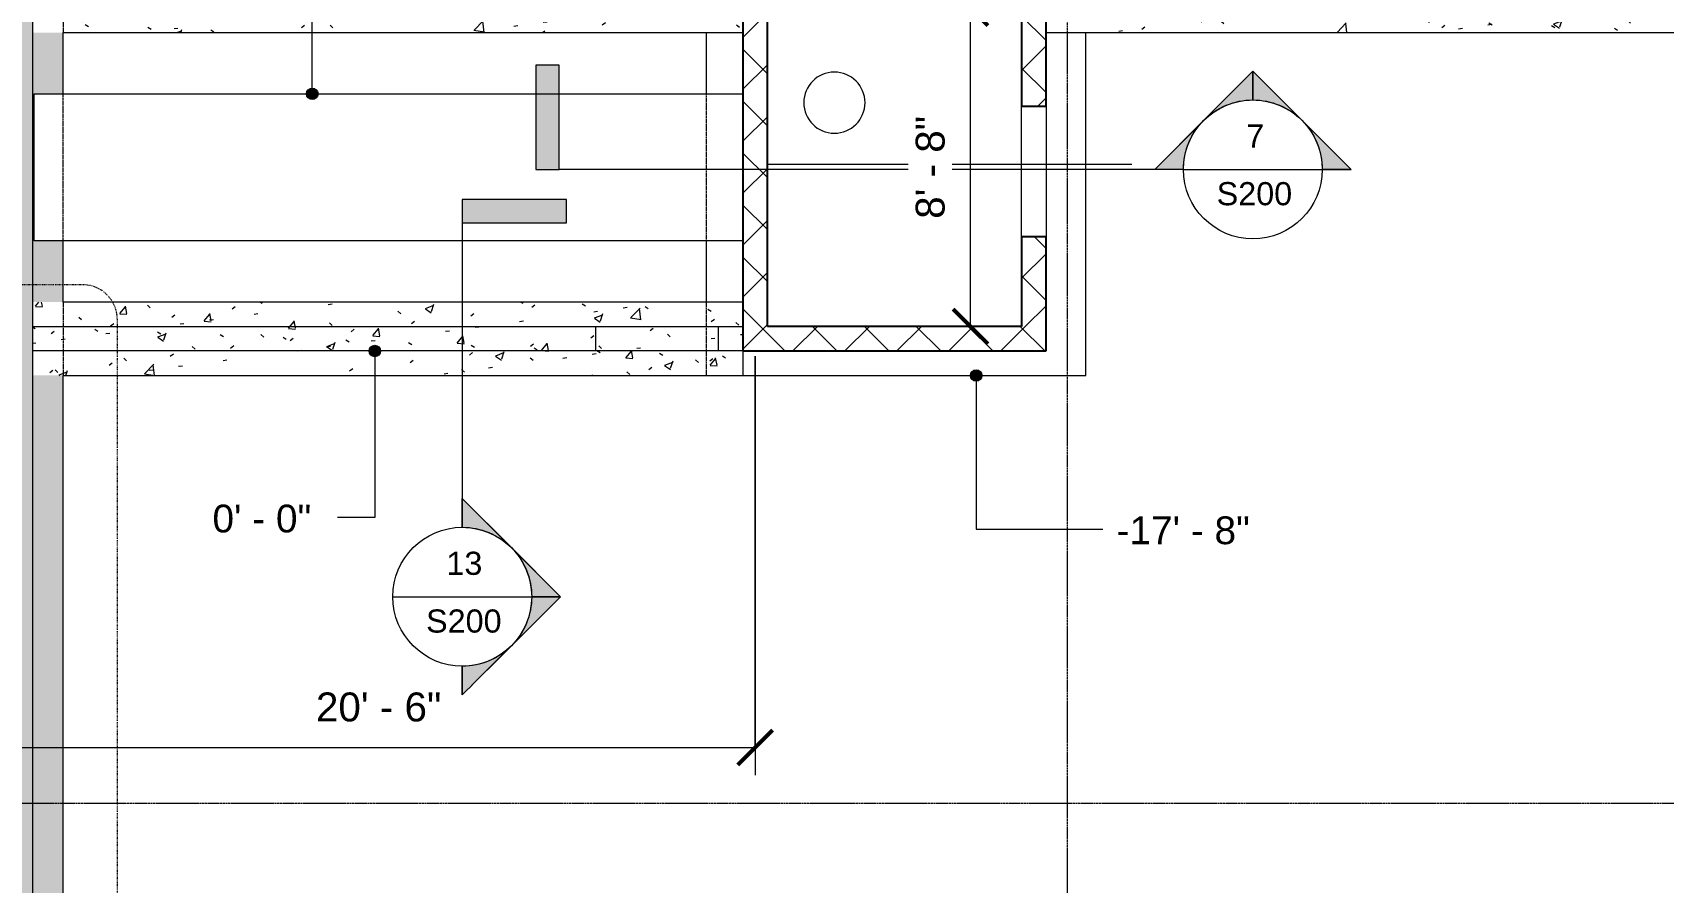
# Model space of a CAD drawing. Header units: inches. Extents: x -4143 to -1685, y 9660 to 12417.
# Drawn here: x -3819 to -3287, y 11257 to 11535 of the extents above; entities that cross this region are included whole.
import ezdxf

# ---------------------------------------------------------------- set-up
doc = ezdxf.new("R2010")
doc.units = ezdxf.units.IN
doc.header["$MEASUREMENT"] = 0
for name, pattern in [('Línea de rejilla', [0.875, 0.5, -0.125, 0.125, -0.125]), ('Trazo', [0.25, 0.125, -0.125]), ('Trazo punto', [0.625, 0.25, -0.1875, 0, -0.1875])]:
    doc.linetypes.add(name, pattern=pattern)
for name, color, linetype, lineweight in [('A-ANNO-DIMS', 211, 'Continuous', 9), ('A-ANNO-DIMS-96', 211, 'Continuous', 9), ('A-ANNO-SYMB', 150, 'Continuous', 9), ('A-DETL-THIN', 151, 'Continuous', 9), ('A-FLOR', 192, 'Continuous', 9), ('A-FLOR-HDLN', 190, 'Trazo', 18), ('A-WALL', 113, 'Continuous', 9), ('A-WALL-PATT', 111, 'Continuous', 25), ('G-ANNO-DIMS', 111, 'Continuous', 9), ('G-ANNO-SYMB', 111, 'Continuous', 9), ('S-BEAM', 12, 'Continuous', 9), ('S-BEAM-IDEN', 2, 'Continuous', 9), ('S-FNDN', 32, 'Continuous', 9), ('S-FNDN-HDLN', 4, 'Trazo', 9), ('S-GRID', 1, 'Continuous', 9)]:
    doc.layers.add(name, color=color, linetype=linetype, lineweight=lineweight)
doc.styles.add('Arial', font='arial.ttf', dxfattribs={"height": 9.448819})
doc.styles.add('Arial_3', font='arial.ttf', dxfattribs={"height": 9.070866})
doc.styles.add('Arial_5', font='arial.ttf', dxfattribs={"height": 7.559055})
doc.dimstyles.new('Diagonal_-_Arial_2_5_rounding', dxfattribs={"dimscale": 12, "dimtxt": 9.640246, "dimasz": 0.944882, "dimexe": 0.755906, "dimexo": 0.472441, "dimgap": 0.472441, "dimtad": 1, "dimrnd": 0.25, "dimzin": 1, "dimdsep": 46, "dimlunit": 4, "dimtxsty": 'Arial', "dimblk1": 'OBLIQUE', "dimblk2": 'OBLIQUE', "dimsah": 1, "dimcen": 0.09, "dimazin": 0, "dimtfac": 1, "dimtdec": 4, "dimtix": 1, "dimtmove": 0, "dimatfit": 3, "dimfxl": 1, "dimtvp": 1, "dimtfill": 1, "dimfrac": 2, "dimtolj": 1, "dimtzin": 0, "dimarcsym": 2})
pattern_1 = [(50, (0, 0), (27.5427, -2.40992), [2.88, -31.68]), (355, (0, 0), (-5.327844, 28.884266), [2.304, -25.344]), (100.451, (2.295, -0.2), (22.215316, 26.47393), [2.448, -26.924]), (46.184, (0, 7.68), (40.98187, -6.35642), [4.32, -47.52]), (96.636, (3.415, 7.15), (35.89075, 37.40619), [3.671, -40.386]), (351.184, (0, 7.68), (35.89097, 37.40622), [3.456, -38.016]), (21, (3.84, 5.76), (22.921036, -15.46073), [2.88, -31.68]), (326, (3.84, 5.76), (9.34353, 27.84574), [2.304, -25.344]), (71.451, (5.75, 4.472), (32.26477, 12.38442), [2.448, -26.924]), (37.5, (0, 0), (0.466855, 12.782707), [1.267, -23.77, 1.267, -24.461, -25.44]), (37.5, (0, 0), (0.466855, 12.782707), [-50.765, 1.267, -24.173]), (7.5, (0, 0), (10.10159, 15.14509), [1.267, -13.402, 1.267, -23.194, -9.696]), (7.5, (0, 0), (10.10159, 15.14509), [-39.13, 1.267, -8.429]), (327.5, (-8.563, 0), (20.499161, -0.86578), [1.267, -8.333, 1.267, -28.685, -39.744]), (327.5, (-8.563, 0), (20.499161, -0.86578), [-39.552, 1.267, -38.477]), (317.5, (-12.403, 0), (22.39478, 3.844288), [1.267, -11.213, 1.267, -18.624, -28.224]), (317.5, (-12.403, 0), (22.39478, 3.844288), [-32.371, 1.267, -26.957])]
pattern_2 = [(45, (0, 0), (-8.485281, 8.485281), []), (135, (0, 0), (-8.485281, -8.485281), [])]

# ---------------------------------------------------------------- blocks, each defined once
blk = doc.blocks.new('Thickened Slab - TS-1606215-FOUNDATION PLAN 01')
at = {"layer": 'S-BEAM', "color": 253}
for p, q in [((-113, -24), (-113, 24)), ((-113, 24), (118.5, 24)), ((118.5, -24), (-113, -24))]:
    blk.add_line(p, q, dxfattribs=at)
blk = doc.blocks.new('DIMBLOCK33-FOUNDATION PLAN 01')
at = {"layer": 'A-ANNO-DIMS-96'}
for p, q in [((-3583.32, 11429.32), (-3583.32, 11292.43)), ((-3583.32, 11301.5), (-3583.32, 11429.32)), ((-3829.32, 11303.85), (-3829.32, 11292.43)), ((-3829.32, 11301.5), (-3829.32, 11303.85)), ((-3829.32, 11301.5), (-3583.32, 11301.5))]:
    blk.add_line(p, q, dxfattribs=at)
at = {"layer": 'A-ANNO-DIMS-96', "lineweight": 50}
for p, q in [((-3829.32, 11301.5), (-3823.65, 11307.17)), ((-3583.32, 11301.5), (-3577.65, 11307.17)), ((-3829.32, 11301.5), (-3834.99, 11295.83)), ((-3583.32, 11301.5), (-3588.99, 11295.83))]:
    blk.add_line(p, q, dxfattribs=at)
at = {"layer": 'A-ANNO-DIMS-96', "color": 0, "insert": (-3726.79, 11319.44), "char_height": 9.449, "width": 49.1208, "attachment_point": 1, "line_spacing_factor": 0.941778, "style": 'Arial', "bg_fill": 3, "box_fill_scale": 1.25, "bg_fill_color": 256, "bg_fill_true_color": 13158600, "bg_fill_transparency": 0}
blk.add_mtext('20\' - 6"', dxfattribs=at)
blk = doc.blocks.new('_Oblique')
at = {"color": 0, "linetype": 'ByBlock', "lineweight": -2}
blk.add_line((-0.5, -0.5), (0.5, 0.5), dxfattribs=at)
blk = doc.blocks.new('Drafting View - Extremo final de sección - Rellenado-14997-FOUNDATION PLAN 01')
at = {"layer": 'G-ANNO-SYMB'}
blk.add_hatch(color=256, dxfattribs=at).paths.add_polyline_path([(0, 0.3543), (0, 0), (-0.0787, 0), (-0.0787, 0.3543)], flags=0)
for p, q in [((0, 0.3543), (-0.0787, 0.3543)), ((-0.0787, 0.3543), (-0.0787, 0)), ((0, 0), (0, 0.3543)), ((-0.0787, 0), (0, 0))]:
    blk.add_line(p, q, dxfattribs=at)
blk = doc.blocks.new('Drafting View - Extremo inicial de sección - Rellenado-1561-FOUNDATION PLAN 01')
at = {"layer": 'G-ANNO-SYMB'}
h = blk.add_hatch(color=256, dxfattribs=at)
edge = h.paths.add_edge_path(flags=0)
edge.add_line((-0.2362, 0.3341), (-0.2362, 0.2362))
edge.add_arc((-0.2362, 0), 0.2362, 90, 135)
edge.add_line((-0.4033, 0.167), (-0.2362, 0.3341))
h = blk.add_hatch(color=256, dxfattribs=at)
edge = h.paths.add_edge_path(flags=0)
edge.add_line((-0.2362, 0.3341), (-0.0692, 0.167))
edge.add_arc((-0.2362, 0), 0.2362, 45, 90)
edge.add_line((-0.2362, 0.2362), (-0.2362, 0.3341))
h = blk.add_hatch(color=256, dxfattribs=at)
edge = h.paths.add_edge_path(flags=0)
edge.add_line((-0.5703, 0), (-0.4033, 0.167))
edge.add_arc((-0.2362, 0), 0.2362, 135, 180)
edge.add_line((-0.4724, 0), (-0.5703, 0))
h = blk.add_hatch(color=256, dxfattribs=at)
edge = h.paths.add_edge_path(flags=0)
edge.add_line((0.0978, 0), (0, 0))
edge.add_arc((-0.2362, 0), 0.2362, 360, 405)
edge.add_line((-0.0692, 0.167), (0.0978, 0))
for p, q in [((-0.2362, 0.3341), (-0.5703, 0)), ((-0.2362, 0.3341), (-0.4033, 0.167)), ((-0.2362, 0.3341), (0.0978, 0)), ((-0.2362, 0.2362), (-0.2362, 0.3341)), ((-0.2362, 0.3341), (-0.2362, 0.2362)), ((-0.0692, 0.167), (-0.2362, 0.3341)), ((-0.4033, 0.167), (-0.5703, 0)), ((0.0978, 0), (-0.0692, 0.167)), ((-0.5703, 0), (-0.4724, 0)), ((0, 0), (0.0978, 0)), ((-0.4724, 0), (-0.5703, 0)), ((0, 0), (0.0978, 0))]:
    blk.add_line(p, q, dxfattribs=at)
for start, end in [(360, 180), (90, 135), (45, 90), (135, 180), (360, 45), (180, 360)]:
    blk.add_arc((-0.2362, 0), 0.2362, start, end, dxfattribs=at)
blk = doc.blocks.new('DIMBLOCK42-FOUNDATION PLAN 01')
at = {"layer": 'A-ANNO-DIMS-96', "lineweight": 50}
for p, q in [((-4058.86, 11546.99), (-4064.52, 11552.66)), ((-4058.86, 11546.99), (-4053.19, 11541.32)), ((-4058.86, 11434.99), (-4064.52, 11440.66)), ((-4058.86, 11434.99), (-4053.19, 11429.32))]:
    blk.add_line(p, q, dxfattribs=at)
at = {"layer": 'A-ANNO-DIMS-96'}
for p, q in [((-3824.99, 11546.99), (-4067.93, 11546.99)), ((-4058.86, 11546.99), (-4058.86, 11434.99)), ((-4058.86, 11546.99), (-3824.99, 11546.99)), ((-3824.99, 11434.99), (-4067.93, 11434.99)), ((-4058.86, 11434.99), (-3824.99, 11434.99))]:
    blk.add_line(p, q, dxfattribs=at)
at = {"layer": 'A-ANNO-DIMS-96', "color": 0, "insert": (-4076.79, 11474.16), "char_height": 9.449, "width": 40.4, "attachment_point": 1, "rotation": 90, "line_spacing_factor": 0.941778, "style": 'Arial', "bg_fill": 3, "box_fill_scale": 1.25, "bg_fill_color": 256, "bg_fill_true_color": 13158600, "bg_fill_transparency": 0}
blk.add_mtext('9\' - 4"', dxfattribs=at)
blk = doc.blocks.new('DIMBLOCK81-FOUNDATION PLAN 01')
at = {"layer": 'A-ANNO-DIMS-96', "lineweight": 50}
for p, q in [((-3512.97, 11542.99), (-3518.64, 11548.66)), ((-3512.97, 11542.99), (-3507.3, 11537.32)), ((-3512.97, 11438.99), (-3518.64, 11444.66)), ((-3512.97, 11438.99), (-3507.3, 11433.32))]:
    blk.add_line(p, q, dxfattribs=at)
at = {"layer": 'A-ANNO-DIMS-96'}
for p, q in [((-3515.32, 11542.99), (-3503.9, 11542.99)), ((-3512.97, 11542.99), (-3515.32, 11542.99)), ((-3512.97, 11438.99), (-3512.97, 11542.99)), ((-3515.32, 11438.99), (-3503.9, 11438.99)), ((-3512.97, 11438.99), (-3515.32, 11438.99))]:
    blk.add_line(p, q, dxfattribs=at)
at = {"layer": 'A-ANNO-DIMS-96', "color": 0, "insert": (-3530.9, 11474.16), "char_height": 9.449, "width": 40.4, "attachment_point": 1, "rotation": 90, "line_spacing_factor": 0.941778, "style": 'Arial', "bg_fill": 3, "box_fill_scale": 1.25, "bg_fill_color": 256, "bg_fill_true_color": 13158600, "bg_fill_transparency": 0}
blk.add_mtext('8\' - 8"', dxfattribs=at)

msp = doc.modelspace()

# ---------------------------------------------------------------- hatches: boundary and pattern name
at = {"layer": 'A-WALL-PATT', "lineweight": 9}
h = msp.add_hatch(dxfattribs=at)
h.set_pattern_fill('FP_53', color=256, style=0, pattern_type=2)
h.set_pattern_definition(pattern_2)
h.paths.add_polyline_path([(-3579.32374, 11438.9894), (-3579.32374, 11550.9894), (-3587.32374, 11550.9894), (-3587.32374, 11438.9894)], flags=0)
h = msp.add_hatch(dxfattribs=at)
h.set_pattern_fill('FP_53', color=256, style=0, pattern_type=2)
h.set_pattern_definition(pattern_2)
h.paths.add_polyline_path([(-3496.32374, 11438.9894), (-3488.32374, 11438.9894), (-3488.32374, 11468.23152), (-3496.32374, 11468.23152)], flags=0)
h.paths.add_polyline_path([(-3496.32374, 11510.9894), (-3488.32374, 11510.9894), (-3488.32374, 11550.9894), (-3496.32374, 11550.9894), (-3496.32374, 11542.9894)], flags=0)
h = msp.add_hatch(dxfattribs=at)
h.set_pattern_fill('FP_53', color=256, style=0, pattern_type=2)
h.set_pattern_definition(pattern_2)
h.paths.add_polyline_path([(-3587.32374, 11430.9894), (-3488.32374, 11430.9894), (-3488.32374, 11438.9894), (-3587.32374, 11438.9894)], flags=0)
at = {"layer": 'G-ANNO-DIMS'}
h = msp.add_hatch(color=256, dxfattribs=at)
edge = h.paths.add_edge_path(flags=0)
edge.add_arc((-3511.12608, 11422.9894), 1.875, 0, 360)
at = {"layer": 'S-BEAM-IDEN'}
h = msp.add_hatch(color=256, dxfattribs=at)
edge = h.paths.add_edge_path(flags=0)
edge.add_arc((-3727.98278, 11514.9894), 1.875, 0, 360)
at = {"layer": 'S-FNDN'}
h = msp.add_hatch(dxfattribs=at)
h.set_pattern_fill('FP_52', color=256, style=0, pattern_type=2)
h.set_pattern_definition(pattern_1)
h.paths.add_polyline_path([(-3819.32374, 11534.9894), (-3587.32374, 11534.9894), (-3587.32374, 11558.9894), (-3819.32374, 11558.9894), (-3819.32374, 11542.9894)], flags=0)
h = msp.add_hatch(dxfattribs=at)
h.set_pattern_fill('FP_55', color=256, style=0, pattern_type=2)
h.set_pattern_definition(pattern_1)
h.paths.add_polyline_path([(-3488.32374, 11534.9894), (-3211.32374, 11534.9894), (-3211.32374, 11558.9894), (-3488.32374, 11558.9894), (-3488.32374, 11542.9894)], flags=0)
h = msp.add_hatch(dxfattribs=at)
h.set_pattern_fill('FP_7', color=256, style=0, pattern_type=2)
h.set_pattern_definition(pattern_1)
h.paths.add_polyline_path([(-3809.32374, 9911.1894), (-3809.32374, 11422.9894), (-3819.32374, 11422.9894), (-3819.32374, 11446.9894), (-3809.32374, 11446.9894), (-3809.32374, 11466.9894), (-3818.82374, 11466.9894), (-3818.82374, 11514.9894), (-3809.32374, 11514.9894), (-3809.32374, 11534.9894), (-3819.32374, 11534.9894), (-3819.32374, 11550.9894), (-3839.32374, 11550.9894), (-3839.32374, 11442.9894), (-3829.32374, 11442.9894), (-3829.32374, 11418.9894), (-3839.32374, 11418.9894), (-3839.32374, 11029.1144), (-3829.32374, 11029.1144), (-3829.32374, 11005.1144), (-3839.32374, 11005.1144), (-3839.32374, 9911.1894)], flags=0)
h = msp.add_hatch(dxfattribs=at)
h.set_pattern_fill('FP_52', color=256, style=0, pattern_type=2)
h.set_pattern_definition(pattern_1)
h.paths.add_polyline_path([(-3819.32374, 11422.9894), (-3587.32374, 11422.9894), (-3587.32374, 11446.9894), (-3819.32374, 11446.9894)], flags=0)

# ---------------------------------------------------------------- linework, layer by layer
at = {"layer": 'A-ANNO-SYMB', "linetype": 'Trazo punto'}
msp.add_arc((-3802.98915, 11441.29321), 11.33858, 0, 90, dxfattribs=at)
at = {"layer": 'A-DETL-THIN'}
msp.add_line((-3579.32374, 11491.9894), (-3460.32374, 11491.9894), dxfattribs=at)
at = {"layer": 'A-FLOR'}
for p, q in [((-3599.32374, 11534.9894), (-3599.32374, 11514.9894)), ((-3475.32374, 11422.9894), (-3475.32374, 11534.9894)), ((-3599.32374, 11466.9894), (-3599.32374, 11446.9894)), ((-3587.32374, 11422.9894), (-3475.32374, 11422.9894))]:
    msp.add_line(p, q, dxfattribs=at)
for start, end in [(0, 180), (180, 0)]:
    msp.add_arc((-3557.44326, 11512.10395), 10, start, end, dxfattribs=at)
at = {"layer": 'A-FLOR-HDLN'}
for p, q in [((-3599.32374, 11514.98744), (-3599.32374, 11466.99135)), ((-3599.32374, 11446.98744), (-3599.32374, 11422.9894))]:
    msp.add_line(p, q, dxfattribs=at)
at = {"layer": 'A-WALL', "lineweight": 25}
for p, q in [((-3488.32374, 11510.9894), (-3488.32374, 11550.9894)), ((-3587.32374, 11542.9894), (-3587.32374, 11430.9894)), ((-3579.32374, 11438.9894), (-3579.32374, 11542.9894)), ((-3496.32374, 11542.9894), (-3496.32374, 11510.9894)), ((-3496.32374, 11510.9894), (-3488.32374, 11510.9894)), ((-3488.32374, 11468.23152), (-3496.32374, 11468.23152)), ((-3496.32374, 11468.23152), (-3496.32374, 11438.9894)), ((-3488.32374, 11430.9894), (-3488.32374, 11468.23152)), ((-3496.32374, 11438.9894), (-3579.32374, 11438.9894)), ((-3587.32374, 11430.9894), (-3488.32374, 11430.9894))]:
    msp.add_line(p, q, dxfattribs=at)
at = {"layer": 'A-WALL'}
for p, q in [((-3496.32374, 11468.23152), (-3496.32374, 11510.9894)), ((-3488.32374, 11510.9894), (-3488.32374, 11468.23152)), ((-3819.32374, 11438.9894), (-3587.32374, 11438.9894)), ((-3819.32374, 11438.9894), (-3819.32374, 11430.9894)), ((-3635.32374, 11430.9894), (-3635.32374, 11438.9894)), ((-3595.32374, 11430.9894), (-3595.32374, 11438.9894)), ((-3587.32374, 11430.9894), (-3819.32374, 11430.9894))]:
    msp.add_line(p, q, dxfattribs=at)
at = {"layer": 'G-ANNO-DIMS'}
for p, q in [((-3511.12608, 11422.9894), (-3511.12608, 11372.79434)), ((-3511.12608, 11372.79434), (-3469.78763, 11372.79434))]:
    msp.add_line(p, q, dxfattribs=at)
msp.add_circle((-3511.12608, 11422.9894), 1.875, dxfattribs=at)
at = {"layer": 'G-ANNO-SYMB'}
for q in [(-3647.37963, 11490.31195), (-3398.08893, 11490.31195)]:
    msp.add_line((-3443.44326, 11490.31195), q, dxfattribs=at)
at = {"layer": 'S-BEAM-IDEN'}
msp.add_line((-3727.98278, 11514.9894), (-3727.98278, 11558.57834), dxfattribs=at)
msp.add_circle((-3727.98278, 11514.9894), 1.875, dxfattribs=at)
at = {"layer": 'S-FNDN'}
for p, q in [((-3819.32374, 11542.9894), (-3819.32374, 11438.99135)), ((-3819.32374, 11430.98744), (-3819.32374, 9901.1894))]:
    msp.add_line(p, q, dxfattribs=at)
at = {"layer": 'S-FNDN', "color": 253}
for p, q in [((-3809.32374, 11534.9894), (-3587.32374, 11534.9894)), ((-3809.32374, 11514.9894), (-3809.32374, 11534.9894)), ((-3488.32374, 11534.9894), (-3211.32374, 11534.9894)), ((-3809.32374, 11446.9894), (-3809.32374, 11466.9894)), ((-3587.32374, 11446.9894), (-3809.32374, 11446.9894)), ((-3587.32374, 11430.9894), (-3587.32374, 11422.9894)), ((-3809.32374, 11422.9894), (-3587.32374, 11422.9894)), ((-3809.32374, 9911.1894), (-3809.32374, 11422.9894))]:
    msp.add_line(p, q, dxfattribs=at)
at = {"layer": 'S-FNDN-HDLN'}
for p, q in [((-3809.32374, 11558.9894), (-3809.32374, 11534.9894)), ((-3809.32374, 11466.99135), (-3809.32374, 11514.98744)), ((-3809.32374, 11446.9894), (-3809.32374, 11422.9894))]:
    msp.add_line(p, q, dxfattribs=at)
at = {"layer": 'S-GRID', "linetype": 'Línea de rejilla'}
for p, q in [((-3481.32374, 9772.6103), (-3481.32374, 12312.41399)), ((-1777.2452, 11283.1894), (-4076.95, 11283.1894))]:
    msp.add_line(p, q, dxfattribs=at)

# ---------------------------------------------------------------- block references
at = {"layer": 'G-ANNO-SYMB', "xscale": 95.99999999999994, "yscale": 95.99999999999994, "zscale": 95.99999999999994}
msp.add_blockref('Drafting View - Extremo final de sección - Rellenado-14997-FOUNDATION PLAN 01', (-3647.37963, 11490.31195), dxfattribs=at)
at = {"layer": 'G-ANNO-SYMB', "extrusion": (0, 0, -1), "xscale": 95.99999999999994, "yscale": 95.99999999999994, "zscale": 95.99999999999994}
msp.add_blockref('Drafting View - Extremo inicial de sección - Rellenado-1561-FOUNDATION PLAN 01', (3443.44326, 11490.31195), dxfattribs=at)
at = {"layer": 'G-ANNO-SYMB', "xscale": 95.99999999999994, "yscale": 95.99999999999994, "zscale": 95.99999999999994, "rotation": 269.9999999999996}
msp.add_blockref('Drafting View - Extremo final de sección - Rellenado-14997-FOUNDATION PLAN 01', (-3678.99115, 11472.89568), dxfattribs=at)
at = {"layer": 'S-BEAM', "color": 253}
msp.add_blockref('Thickened Slab - TS-1606215-FOUNDATION PLAN 01', (-3705.82374, 11490.9894), dxfattribs=at)

# ---------------------------------------------------------------- texts
at = {"layer": 'G-ANNO-SYMB', "attachment_point": 1, "style": 'Arial_5'}
for s, insert, char_height, width in [('7', (-3422.94907, 11505.0112), 7.55906, 7.272), ('S200', (-3432.58687, 11486.15519), 7.559055, 30.603)]:
    msp.add_mtext(s, dxfattribs=dict(at, insert=insert, char_height=char_height, width=width))

# ---------------------------------------------------------------- next in the draw order: texts
at = {"layer": 'G-ANNO-DIMS', "insert": (-3465.28763, 11376.95424), "char_height": 9.070866, "width": 51.9732648, "attachment_point": 1, "line_spacing_factor": 0.941778, "style": 'Arial_3', "bg_fill": 3, "box_fill_scale": 1.25, "bg_fill_color": 256, "bg_fill_true_color": 13158600, "bg_fill_transparency": 0}
msp.add_mtext('-17\' - 8"', dxfattribs=at)

# ---------------------------------------------------------------- next in the draw order: dimensions: what is measured, and where the dimension line sits
at = {"layer": 'A-ANNO-DIMS'}
dim = msp.add_linear_dim(base=(-3512.96782, 11542.9894), p1=(-3520.98541, 11438.9894), p2=(-3520.98541, 11542.9894), angle=90, dimstyle='Diagonal_-_Arial_2_5_rounding', override={"dimpost": '<>', "dimfxl": 104}, dxfattribs=at)
dim.commit()
dim.dimension.update_dxf_attribs({"geometry": 'DIMBLOCK81-FOUNDATION PLAN 01', "text_midpoint": (-3523.46142, 11490.9894)})
dim = msp.add_linear_dim(base=(-3583.32374, 11301.5017), p1=(-3829.32374, 11309.51929), p2=(-3583.32374, 11434.9894), dimstyle='Diagonal_-_Arial_2_5_rounding', override={"dimpost": '<>', "dimfxl": 276.149866}, dxfattribs=at)
dim.commit()
dim.dimension.update_dxf_attribs({"geometry": 'DIMBLOCK33-FOUNDATION PLAN 01', "text_midpoint": (-3706.32374, 11311.9953)})

# ---------------------------------------------------------------- next in the draw order: hatches: boundary and pattern name
at = {"layer": 'G-ANNO-DIMS'}
h = msp.add_hatch(color=256, dxfattribs=at)
edge = h.paths.add_edge_path(flags=0)
edge.add_arc((-3707.56289, 11430.9894), 1.875, 0, 360)

# ---------------------------------------------------------------- next in the draw order: linework, layer by layer
at = {"layer": 'A-ANNO-SYMB', "linetype": 'Trazo punto'}
msp.add_line((-3791.65056, 10999.17349), (-3791.65056, 11441.29321), dxfattribs=at)
at = {"layer": 'G-ANNO-DIMS'}
for p, q in [((-3707.56289, 11430.9894), (-3707.56289, 11376.62953)), ((-3707.56289, 11376.62953), (-3723.96392, 11376.62953))]:
    msp.add_line(p, q, dxfattribs=at)
msp.add_circle((-3707.56289, 11430.9894), 1.875, dxfattribs=at)
at = {"layer": 'G-ANNO-SYMB'}
for p, q in [((-3678.99115, 11472.89568), (-3678.99115, 11373.39764)), ((-3701.66831, 11350.72048), (-3656.31398, 11350.72048))]:
    msp.add_line(p, q, dxfattribs=at)

# ---------------------------------------------------------------- next in the draw order: block references
at = {"layer": 'G-ANNO-SYMB', "extrusion": (0, 0, -1), "xscale": 95.99999999999994, "yscale": 95.99999999999994, "zscale": 95.99999999999994, "rotation": 90.00000000000053}
msp.add_blockref('Drafting View - Extremo inicial de sección - Rellenado-1561-FOUNDATION PLAN 01', (3678.99115, 11373.39764), dxfattribs=at)

# ---------------------------------------------------------------- next in the draw order: texts
at = {"layer": 'G-ANNO-SYMB', "char_height": 7.559055, "attachment_point": 1, "style": 'Arial_5'}
for s, insert, width in [('13', (-3684.17885, 11365.41973), 14.544), ('S200', (-3690.81192, 11346.56372), 30.603)]:
    msp.add_mtext(s, dxfattribs=dict(at, insert=insert, width=width))

# ---------------------------------------------------------------- next in the draw order: dimensions: what is measured, and where the dimension line sits
at = {"layer": 'A-ANNO-DIMS'}
dim = msp.add_linear_dim(base=(-4058.85555, 11434.9894), p1=(-3819.32374, 11546.9894), p2=(-3819.32374, 11434.9894), angle=90, dimstyle='Diagonal_-_Arial_2_5_rounding', override={"dimpost": '<>', "dimfxl": 112}, dxfattribs=at)
dim.commit()
dim.dimension.update_dxf_attribs({"geometry": 'DIMBLOCK42-FOUNDATION PLAN 01', "text_midpoint": (-4069.34915, 11490.9894)})

# ---------------------------------------------------------------- next in the draw order: linework, layer by layer
at = {"layer": 'A-ANNO-SYMB', "linetype": 'Trazo punto'}
msp.add_line((-3802.98915, 11452.6318), (-3987.5513, 11452.6318), dxfattribs=at)

# ---------------------------------------------------------------- next in the draw order: texts
at = {"layer": 'G-ANNO-DIMS', "insert": (-3760.57703, 11380.78942), "char_height": 9.070866, "width": 38.5357326, "attachment_point": 1, "line_spacing_factor": 0.941778, "style": 'Arial_3', "bg_fill": 3, "box_fill_scale": 1.25, "bg_fill_color": 256, "bg_fill_true_color": 13158600, "bg_fill_transparency": 0}
msp.add_mtext('0\' - 0"', dxfattribs=at)

doc.saveas('drawing.dxf')
